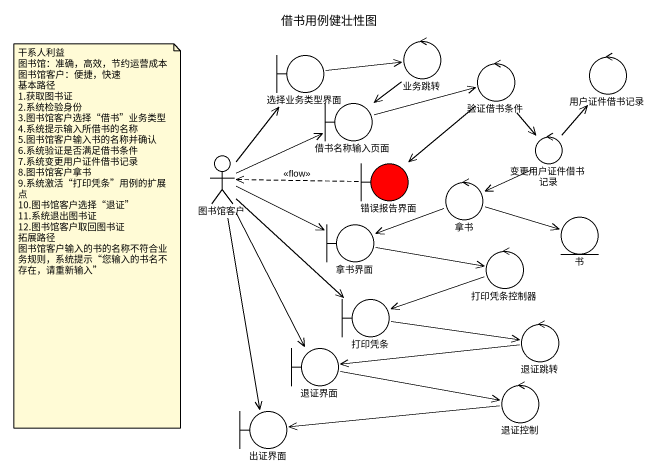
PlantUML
@startuml
title 借书用例健壮性图
boundary 选择业务类型界面
control 业务跳转
control 用户证件借书记录
control 验证借书条件
boundary 借书名称输入页面
actor 图书馆客户
boundary 错误报告界面 #FF0000
control 变更用户证件借书记录
control 拿书
boundary 拿书界面
control 打印凭条控制器
entity 书
boundary 打印凭条
control 退证跳转
boundary 退证界面
control 退证控制
boundary 出证界面
选择业务类型界面 -right-> 业务跳转
业务跳转 --> 借书名称输入页面
验证借书条件 --> 错误报告界面
验证借书条件 --> 变更用户证件借书记录
借书名称输入页面 -right-> 验证借书条件
图书馆客户 -up-> 选择业务类型界面
图书馆客户 -right-> 借书名称输入页面
图书馆客户 -right-> 拿书界面
图书馆客户 --> 打印凭条
图书馆客户 --> 退证界面
图书馆客户 --> 出证界面
错误报告界面 .left.> 图书馆客户 : <<flow>>
变更用户证件借书记录 -up-> 用户证件借书记录
变更用户证件借书记录 -left-> 拿书
拿书 -left-> 拿书界面
拿书 -right-> 书
拿书界面 -right-> 打印凭条控制器
打印凭条控制器 -left-> 打印凭条
打印凭条 -right-> 退证跳转
退证跳转 -left-> 退证界面
退证界面 -right-> 退证控制
退证控制 -left-> 出证界面
note as N1
  干系人利益
  图书馆：准确，高效，节约运营成本
  图书馆客户：便捷，快速
  基本路径
  1.获取图书证
  2.系统检验身份
  3.图书馆客户选择“借书”业务类型
  4.系统提示输入所借书的名称
  5.图书馆客户输入书的名称并确认
  6.系统验证是否满足借书条件
  7.系统变更用户证件借书记录
  8.图书馆客户拿书
  9.系统激活“打印凭条”用例的扩展点
  10.图书馆客户选择“退证”
  11.系统退出图书证
  12.图书馆客户取回图书证
  拓展路径
  图书馆客户输入的书的名称不符合业务规则，系统提示“您输入的书名不存在，请重新输入”
end note
@enduml
